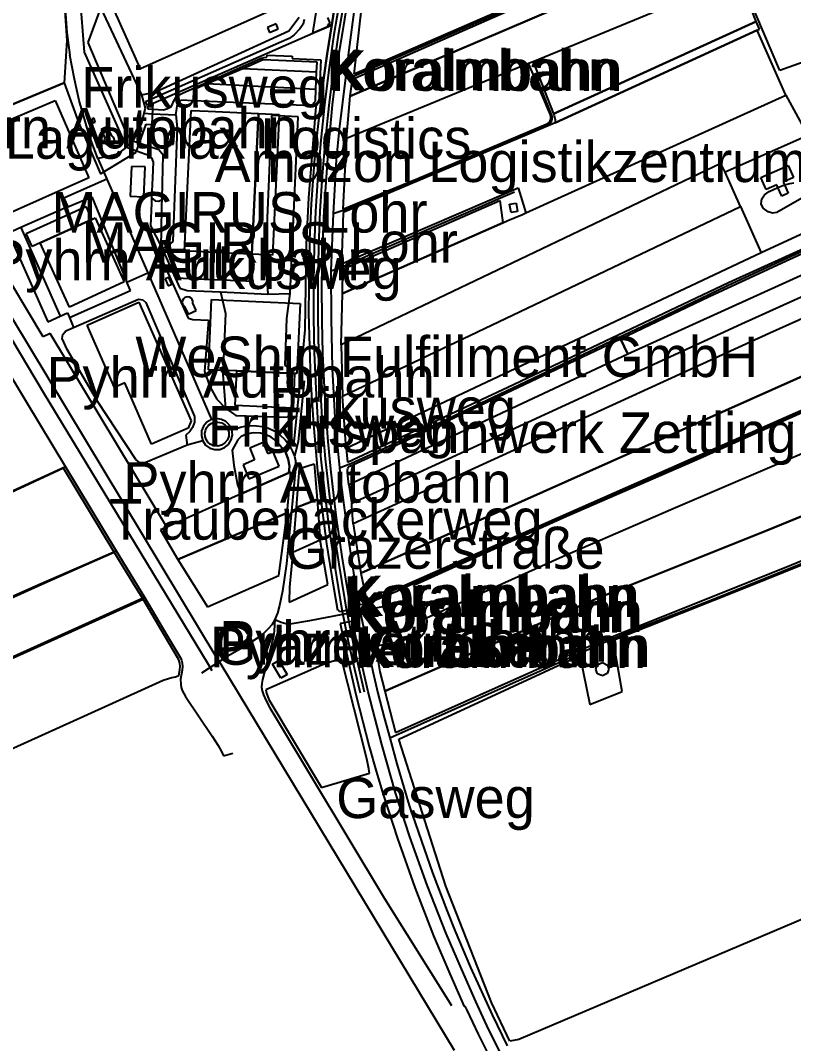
# Model space of a CAD drawing. Extents: x -3657 to 4700, y -7332 to 8131.
# Drawn here: x 159 to 988, y -4600 to -3503 of the extents above; entities that cross this region are included whole.
import ezdxf

# ---------------------------------------------------------------- set-up
doc = ezdxf.new("R2010")
doc.units = 0
for name, color, linetype in [('OSM_BUILDING_COMMERCIAL', 9, 'CONTINUOUS'), ('OSM_BUILDING_ROOF', 9, 'CONTINUOUS'), ('OSM_BUILDING_SERVICE', 9, 'CONTINUOUS'), ('OSM_BUILDING_WAREHOUSE', 9, 'CONTINUOUS'), ('OSM_BUILDING_YES', 9, 'CONTINUOUS'), ('OSM_HIGHWAY_FOOTWAY', 8, 'CONTINUOUS'), ('OSM_HIGHWAY_MOTORWAY', 8, 'CONTINUOUS'), ('OSM_HIGHWAY_SECONDARY', 8, 'CONTINUOUS'), ('OSM_HIGHWAY_SERVICE', 8, 'CONTINUOUS'), ('OSM_HIGHWAY_TRACK', 8, 'CONTINUOUS'), ('OSM_HIGHWAY_UNCLASSIFIED', 8, 'CONTINUOUS'), ('OSM_LABELS', 8, 'CONTINUOUS'), ('OSM_LANDUSE_COMMERCIAL', 3, 'CONTINUOUS'), ('OSM_LANDUSE_FARMLAND', 3, 'CONTINUOUS'), ('OSM_LANDUSE_GRASS', 3, 'CONTINUOUS'), ('OSM_LANDUSE_INDUSTRIAL', 3, 'CONTINUOUS'), ('OSM_LANDUSE_RAILWAY', 3, 'CONTINUOUS'), ('OSM_NATURAL_WATER', 4, 'CONTINUOUS'), ('OSM_RAILWAY_RAIL', 5, 'CONTINUOUS')]:
    doc.layers.add(name, color=color, linetype=linetype)

msp = doc.modelspace()

# ---------------------------------------------------------------- linework, layer by layer
at = {"layer": 'OSM_BUILDING_COMMERCIAL'}
for p, q in [((230.501868, -3829.414947), (286.179399, -3804.885346)), ((286.179399, -3804.885346), (342.14514, -3932.058984)), ((259.884072, -3896.176381), (230.501868, -3829.414947)), ((270.919463, -3891.317163), (259.884072, -3896.176381)), ((299.823845, -3956.966648), (270.919463, -3891.317163)), ((342.14514, -3932.058984), (338.815561, -3939.775912)), ((338.815561, -3939.775912), (299.823845, -3956.966648))]:
    msp.add_line(p, q, dxfattribs=at)
at = {"layer": 'OSM_BUILDING_ROOF'}
for p, q in [((407.333585, -3753.424334), (414.523654, -3602.632894)), ((414.523654, -3602.632894), (436.708204, -3603.678127)), ((436.708204, -3603.678127), (429.472628, -3754.491806)), ((429.472628, -3754.491806), (407.333585, -3753.424334))]:
    msp.add_line(p, q, dxfattribs=at)
at = {"layer": 'OSM_BUILDING_SERVICE'}
for p, q in [((419.544568, -3955.232007), (405.058247, -3961.281011)), ((424.626157, -3967.418971), (419.544568, -3955.232007)), ((405.058247, -3961.281011), (410.299109, -3973.846037)), ((429.973202, -3965.183953), (424.626157, -3967.418971)), ((436.450332, -3980.729003), (429.973202, -3965.183953)), ((410.299109, -3973.846037), (397.815086, -3979.04996)), ((397.815086, -3979.04996), (404.140527, -3994.228067)), ((404.140527, -3994.228067), (436.450332, -3980.729003))]:
    msp.add_line(p, q, dxfattribs=at)
at = {"layer": 'OSM_BUILDING_WAREHOUSE'}
for p, q in [((287.870734, -3554.396535), (254.180557, -3479.150928)), ((452.772093, -3480.474148), (287.870734, -3554.396535)), ((80.177844, -3637.281233), (196.356623, -3588.511139)), ((196.356623, -3588.511139), (232.344892, -3671.584868)), ((334.992993, -3749.977292), (342.160309, -3599.185852)), ((342.160309, -3599.185852), (360.431276, -3600.053172)), ((360.431276, -3600.053172), (414.523654, -3602.632894)), ((414.523654, -3602.632894), (407.333585, -3753.424334)), ((232.344892, -3671.584868), (122.969375, -3720.354963)), ((347.34808, -3750.566625), (334.992993, -3749.977292)), ((389.335658, -3752.568133), (347.34808, -3750.566625)), ((407.333585, -3753.424334), (389.335658, -3752.568133))]:
    msp.add_line(p, q, dxfattribs=at)
at = {"layer": 'OSM_BUILDING_YES'}
for p, q in [((433.393794, -3506.438163), (424.080076, -3510.385583)), ((435.585704, -3511.608727), (433.393794, -3506.438163)), ((424.080076, -3510.385583), (426.271985, -3515.556147)), ((426.271985, -3515.556147), (435.585704, -3511.608727)), ((238.078745, -3607.592188), (235.636549, -3608.292716)), ((235.636549, -3608.292716), (236.842478, -3612.429167)), ((239.27709, -3611.71752), (238.078745, -3607.592188)), ((236.842478, -3612.429167), (239.27709, -3611.71752)), ((252.542313, -3616.487782), (245.625284, -3619.490045)), ((245.625284, -3619.490045), (249.478191, -3629.052809)), ((257.130912, -3626.517565), (252.542313, -3616.487782)), ((249.478191, -3629.052809), (249.053461, -3630.754091)), ((249.053461, -3630.754091), (249.182397, -3632.499852)), ((258.860169, -3627.829665), (257.130912, -3626.517565)), ((259.755136, -3629.497589), (258.860169, -3627.829665)), ((260.028176, -3631.365663), (259.755136, -3629.497589)), ((317.184677, -3625.427854), (316.752363, -3635.246366)), ((323.843834, -3625.7392), (317.184677, -3625.427854)), ((323.350844, -3635.490995), (323.843834, -3625.7392)), ((249.182397, -3632.499852), (249.857414, -3634.123297)), ((249.857414, -3634.123297), (251.002667, -3635.446517)), ((251.002667, -3635.446517), (252.511975, -3636.347196)), ((252.511975, -3636.347196), (254.226063, -3636.714139)), ((254.226063, -3636.714139), (255.97049, -3636.536227)), ((255.97049, -3636.536227), (257.563226, -3635.81346)), ((257.563226, -3635.81346), (258.852585, -3634.623675)), ((258.852585, -3634.623675), (259.702045, -3633.089185)), ((259.702045, -3633.089185), (260.028176, -3631.365663)), ((316.752363, -3635.246366), (323.350844, -3635.490995)), ((953.270699, -3671.162328), (982.387446, -3658.308194)), ((982.387446, -3658.308194), (988.03787, -3671.10673)), ((958.936291, -3684.005342), (953.270699, -3671.162328)), ((988.03787, -3671.10673), (976.994894, -3675.977068)), ((970.275061, -3679.00157), (958.936291, -3684.005342)), ((971.48099, -3681.736965), (970.275061, -3679.00157)), ((975.538677, -3690.932786), (971.48099, -3681.736965)), ((976.994894, -3675.977068), (978.352512, -3679.057167)), ((978.352512, -3679.057167), (982.281263, -3687.952761)), ((982.281263, -3687.952761), (975.538677, -3690.932786)), ((165.419605, -3731.196468), (229.227679, -3702.074517)), ((229.227679, -3702.074517), (235.568288, -3715.973883)), ((683.764448, -3699.750543), (690.666308, -3698.605235)), ((685.243418, -3708.59054), (683.764448, -3699.750543)), ((692.137694, -3707.445232), (685.243418, -3708.59054)), ((690.666308, -3698.605235), (692.137694, -3707.445232)), ((180.300318, -3741.215131), (235.568288, -3715.973883)), ((235.568288, -3715.973883), (180.300318, -3741.215131)), ((235.568288, -3715.973883), (239.095063, -3714.361557)), ((239.095063, -3714.361557), (270.464395, -3783.10226)), ((171.767799, -3745.118073), (165.419605, -3731.196468)), ((180.300318, -3741.215131), (171.767799, -3745.118073)), ((211.669651, -3809.966954), (180.300318, -3741.215131)), ((270.464395, -3783.10226), (211.669651, -3809.966954)), ((318.155488, -3778.187444), (314.26466, -3779.899846)), ((314.26466, -3779.899846), (317.412211, -3787.0608)), ((321.30304, -3785.348398), (318.155488, -3778.187444)), ((317.412211, -3787.0608), (321.30304, -3785.348398)), ((332.960357, -3802.861599), (332.656978, -3804.685195)), ((332.656978, -3804.685195), (332.967941, -3806.508792)), ((333.83257, -3801.227033), (332.960357, -3802.861599)), ((335.190189, -3799.959411), (333.83257, -3801.227033)), ((336.889108, -3799.214405), (335.190189, -3799.959411)), ((338.739716, -3799.047613), (336.889108, -3799.214405)), ((340.537234, -3799.503512), (338.739716, -3799.047613)), ((342.092048, -3800.515386), (340.537234, -3799.503512)), ((343.237302, -3801.983159), (342.092048, -3800.515386)), ((343.836474, -3803.740039), (343.237302, -3801.983159)), ((344.003333, -3805.90834), (343.836474, -3803.740039)), ((347.408756, -3813.680865), (344.003333, -3805.90834)), ((360.86359, -3877.12869), (364.193169, -3801.905322)), ((364.193169, -3801.905322), (458.961014, -3806.108491)), ((458.961014, -3806.108491), (455.623851, -3881.342978)), ((332.967941, -3806.508792), (333.855323, -3808.132238)), ((333.855323, -3808.132238), (335.220526, -3809.377621)), ((335.220526, -3809.377621), (338.921743, -3817.561568)), ((338.921743, -3817.561568), (347.408756, -3813.680865)), ((391.011824, -3878.474149), (360.86359, -3877.12869)), ((389.274983, -3915.368625), (391.011824, -3878.474149)), ((453.067887, -3881.231783), (391.011824, -3878.474149)), ((391.011824, -3878.474149), (453.067887, -3881.231783)), ((453.067887, -3881.231783), (451.490319, -3918.370888)), ((455.623851, -3881.342978), (453.067887, -3881.231783)), ((451.490319, -3918.370888), (389.274983, -3915.368625)), ((429.487797, -4192.888923), (436.177292, -4188.897025)), ((436.177292, -4188.897025), (445.081449, -4203.863863)), ((438.391954, -4207.85576), (429.487797, -4192.888923)), ((775.999083, -4198.593223), (777.637327, -4193.61169)), ((778.039303, -4203.141096), (775.999083, -4198.593223)), ((777.637327, -4193.61169), (783.310504, -4191.087566)), ((783.310504, -4191.087566), (788.634796, -4193.811841)), ((790.12135, -4198.404192), (788.293495, -4202.907586)), ((788.634796, -4193.811841), (790.12135, -4198.404192)), ((445.081449, -4203.863863), (438.391954, -4207.85576)), ((783.166399, -4205.23156), (778.039303, -4203.141096)), ((788.293495, -4202.907586), (783.166399, -4205.23156))]:
    msp.add_line(p, q, dxfattribs=at)
at = {"layer": 'OSM_HIGHWAY_FOOTWAY'}
for p, q in [((322.410371, -3739.847434), (315.622278, -3745.318224)), ((311.064017, -3747.253016), (306.369235, -3749.243405)), ((306.369235, -3749.243405), (338.89899, -3821.731378)), ((315.622278, -3745.318224), (311.064017, -3747.253016)), ((338.89899, -3821.731378), (344.132268, -3823.232509)), ((344.132268, -3823.232509), (360.772577, -3824.066471)), ((360.772577, -3824.066471), (356.472187, -3879.252513)), ((356.472187, -3879.252513), (362.175702, -3895.253463)), ((362.175702, -3895.253463), (369.836008, -3908.808125)), ((369.836008, -3908.808125), (378.952531, -3918.515442))]:
    msp.add_line(p, q, dxfattribs=at)
at = {"layer": 'OSM_HIGHWAY_MOTORWAY'}
for p, q in [((87.421005, -3740.648037), (183.402363, -3901.080077)), ((168.794691, -3852.732523), (119.040624, -3770.426039)), ((370.2304, -4186.895517), (168.794691, -3852.732523)), ((183.402363, -3901.080077), (360.30234, -4192.988999)), ((374.24258, -4193.422659), (370.2304, -4186.895517)), ((360.30234, -4192.988999), (364.223507, -4199.571738)), ((624.749755, -4607.290176), (374.24258, -4193.422659))]:
    msp.add_line(p, q, dxfattribs=at)
at = {"layer": 'OSM_HIGHWAY_SECONDARY'}
for p, q in [((207.081052, -3490.559528), (209.045427, -3515.778537)), ((209.045427, -3515.778537), (212.215732, -3539.918956)), ((217.122878, -3565.516028), (212.215732, -3539.918956)), ((222.121038, -3588.644572), (217.122878, -3565.516028)), ((233.300535, -3626.82891), (222.121038, -3588.644572)), ((242.23503, -3650.824775), (233.300535, -3626.82891)), ((242.23503, -3650.824775), (251.814205, -3672.696818)), ((251.814205, -3672.696818), (295.857172, -3773.261509)), ((295.857172, -3773.261509), (363.973219, -3930.669047)), ((355.539298, -3937.529774), (353.445987, -3942.622502)), ((359.17984, -3933.393323), (355.539298, -3937.529774)), ((363.973219, -3930.669047), (359.17984, -3933.393323)), ((369.31268, -3929.657174), (363.973219, -3930.669047)), ((374.690063, -3930.413299), (369.31268, -3929.657174)), ((379.544119, -3932.859587), (374.690063, -3930.413299)), ((383.351518, -3936.74029), (379.544119, -3932.859587)), ((385.702701, -3941.643987), (383.351518, -3936.74029)), ((394.940575, -3938.741799), (399.817384, -3937.752164)), ((399.817384, -3937.752164), (405.71051, -3937.162831)), ((405.71051, -3937.162831), (412.202809, -3937.218429)), ((412.202809, -3937.218429), (418.255209, -3937.985674)), ((418.255209, -3937.985674), (425.012964, -3939.831509)), ((353.445987, -3942.622502), (353.12744, -3948.126651)), ((353.12744, -3948.126651), (354.613994, -3953.441768)), ((385.202127, -3952.507731), (386.362549, -3947.114777)), ((385.702701, -3941.643987), (394.940575, -3938.741799)), ((386.362549, -3947.114777), (385.702701, -3941.643987)), ((425.012964, -3939.831509), (431.12604, -3942.733697)), ((431.12604, -3942.733697), (437.459066, -3947.036941)), ((437.459066, -3947.036941), (443.003307, -3952.374297)), ((354.613994, -3953.441768), (357.753961, -3957.967402)), ((357.753961, -3957.967402), (362.190871, -3961.236533)), ((378.110655, -3960.747275), (382.342785, -3957.222396)), ((382.342785, -3957.222396), (385.202127, -3952.507731)), ((443.003307, -3952.374297), (447.546399, -3958.590093)), ((447.546399, -3958.590093), (451.012498, -3964.905965)), ((362.190871, -3961.236533), (367.454487, -3962.871098)), ((367.454487, -3962.871098), (372.960806, -3962.704306)), ((372.960806, -3962.704306), (378.110655, -3960.747275)), ((451.012498, -3964.905965), (453.014796, -3969.931976)), ((453.014796, -3969.931976), (454.114543, -3975.046943)), ((454.402752, -3980.384299), (453.879424, -3987.022636)), ((454.114543, -3975.046943), (454.402752, -3980.384299)), ((453.879424, -3987.022636), (445.923324, -4070.418831)), ((445.923324, -4070.418831), (444.277496, -4085.274473)), ((444.277496, -4085.274473), (442.404134, -4100.118996)), ((442.404134, -4100.118996), (440.181887, -4114.70777)), ((440.181887, -4114.70777), (437.049505, -4130.019312)), ((437.049505, -4130.019312), (434.774166, -4138.347812)), ((432.074098, -4145.108463), (428.630753, -4150.545895)), ((434.774166, -4138.347812), (432.074098, -4145.108463)), ((424.982627, -4154.81578), (419.969298, -4159.741716)), ((428.630753, -4150.545895), (424.982627, -4154.81578)), ((413.750039, -4164.500859), (396.662248, -4175.64259)), ((419.969298, -4159.741716), (413.750039, -4164.500859)), ((396.662248, -4175.64259), (380.954828, -4184.793933)), ((380.954828, -4184.793933), (353.172946, -4202.418329))]:
    msp.add_line(p, q, dxfattribs=at)
at = {"layer": 'OSM_HIGHWAY_SERVICE'}
for p, q in [((222.651951, -3477.116061), (227.323979, -3536.549749)), ((231.601615, -3526.175263), (245.481179, -3489.503176)), ((245.481179, -3489.503176), (288.970481, -3582.35094)), ((446.894136, -3513.676953), (457.929527, -3499.332807)), ((303.373373, -3579.637783), (446.894136, -3513.676953)), ((273.505764, -3625.094269), (231.601615, -3526.175263)), ((227.323979, -3536.549749), (272.747318, -3638.537736)), ((419.51423, -3545.067281), (397.557214, -3554.463252)), ((477.171305, -3547.424613), (419.51423, -3545.067281)), ((476.723822, -3558.310596), (477.171305, -3547.424613)), ((397.557214, -3554.463252), (359.445296, -3570.775548)), ((476.723822, -3558.310596), (397.557214, -3554.463252)), ((475.97296, -3576.613281), (476.723822, -3558.310596)), ((359.445296, -3570.775548), (344.852792, -3577.024703)), ((475.97296, -3576.613281), (359.445296, -3570.775548)), ((288.970481, -3582.35094), (303.373373, -3579.637783)), ((288.970481, -3582.35094), (292.830972, -3596.80628)), ((344.852792, -3577.024703), (344.246035, -3588.422183)), ((475.457217, -3589.233906), (475.97296, -3576.613281)), ((292.830972, -3596.80628), (291.503691, -3602.199234)), ((325.937146, -3603.889397), (327.567805, -3592.291766)), ((327.567805, -3592.291766), (331.837857, -3587.810611)), ((331.837857, -3587.810611), (344.246035, -3588.422183)), ((344.246035, -3588.422183), (438.209927, -3592.469678)), ((438.209927, -3592.469678), (471.391946, -3593.915212)), ((471.391946, -3593.915212), (475.457217, -3589.233906)), ((291.503691, -3602.199234), (289.167677, -3611.661922)), ((291.503691, -3602.199234), (300.878085, -3602.655133)), ((300.878085, -3602.655133), (325.937146, -3603.889397)), ((325.937146, -3603.889397), (327.363024, -3617.933316)), ((428.486648, -3604.712239), (421.819906, -3756.993691)), ((457.072483, -3605.935384), (428.486648, -3604.712239)), ((448.327599, -3795.58945), (457.072483, -3605.935384)), ((289.167677, -3611.661922), (279.596087, -3632.255223)), ((327.363024, -3617.933316), (322.410371, -3739.847434)), ((279.596087, -3632.255223), (273.505764, -3625.094269)), ((272.747318, -3638.537736), (262.781336, -3645.965557)), ((279.596087, -3632.255223), (272.747318, -3638.537736)), ((272.747318, -3638.537736), (296.297071, -3646.966312)), ((307.666178, -3641.362087), (279.596087, -3632.255223)), ((312.2927, -3647.22206), (307.666178, -3641.362087)), ((250.608275, -3648.990059), (242.23503, -3650.824775)), ((253.99853, -3648.245053), (250.608275, -3648.990059)), ((262.781336, -3645.965557), (253.99853, -3648.245053)), ((296.297071, -3646.966312), (299.528051, -3650.124247)), ((299.528051, -3650.124247), (301.416582, -3654.627642)), ((311.44324, -3677.278049), (312.2927, -3647.22206)), ((301.416582, -3654.627642), (300.718812, -3671.362478)), ((251.814205, -3672.696818), (205.76894, -3693.201162)), ((300.718812, -3671.362478), (299.839014, -3692.734143)), ((310.95025, -3694.502143), (311.44324, -3677.278049)), ((961.9094, -3686.173643), (971.48099, -3681.736965)), ((971.48099, -3681.736965), (978.352512, -3679.057167)), ((978.352512, -3679.057167), (984.09395, -3677.344765)), ((984.09395, -3677.344765), (988.364001, -3676.733193)), ((205.76894, -3693.201162), (209.834211, -3702.352504)), ((209.834211, -3702.352504), (235.613795, -3691.755628)), ((235.613795, -3691.755628), (273.232724, -3783.32465)), ((299.839014, -3692.734143), (299.588727, -3698.671952)), ((299.839014, -3692.734143), (303.646414, -3696.09223)), ((303.646414, -3696.09223), (307.666178, -3696.281261)), ((307.666178, -3696.281261), (310.95025, -3694.502143)), ((310.844068, -3700.606744), (310.95025, -3694.502143)), ((953.574077, -3699.405839), (954.180834, -3694.11296)), ((954.180834, -3694.11296), (957.229787, -3689.631805)), ((957.229787, -3689.631805), (961.9094, -3686.173643)), ((1007.279648, -3687.396787), (970.457088, -3708.568301)), ((209.834211, -3702.352504), (159.44305, -3724.780521)), ((299.588727, -3698.671952), (298.579993, -3723.04588)), ((310.358662, -3727.393602), (310.81373, -3702.352504)), ((310.81373, -3702.352504), (310.844068, -3700.606744)), ((955.606713, -3703.886994), (953.574077, -3699.405839)), ((960.893082, -3707.756578), (955.606713, -3703.886994)), ((965.572695, -3709.179873), (960.893082, -3707.756578)), ((970.457088, -3708.568301), (965.572695, -3709.179873)), ((159.44305, -3724.780521), (146.170242, -3730.696091)), ((159.44305, -3724.780521), (201.734006, -3819.774347)), ((298.579993, -3723.04588), (310.040115, -3744.951281)), ((310.040115, -3744.951281), (310.358662, -3727.393602)), ((146.170242, -3730.696091), (188.408108, -3825.701037)), ((310.040115, -3744.951281), (311.064017, -3747.253016)), ((311.064017, -3747.253016), (325.042179, -3778.598866)), ((421.819906, -3756.993691), (423.488488, -3780.767167)), ((273.232724, -3783.32465), (295.857172, -3773.261509)), ((277.176644, -3792.186886), (273.232724, -3783.32465)), ((325.042179, -3778.598866), (330.108599, -3789.851792)), ((325.042179, -3778.598866), (409.495157, -3782.201581)), ((423.488488, -3780.767167), (424.565481, -3796.067589)), ((211.68482, -3821.331076), (277.176644, -3792.186886)), ((330.108599, -3789.851792), (337.84475, -3792.364798)), ((337.84475, -3792.364798), (373.635823, -3793.776973)), ((373.635823, -3793.776973), (379.187649, -3816.972235)), ((373.635823, -3793.776973), (424.565481, -3796.067589)), ((215.932118, -3831.794519), (285.800176, -3801.393826)), ((285.800176, -3801.393826), (290.472204, -3802.094354)), ((290.472204, -3802.094354), (293.748692, -3805.129975)), ((293.748692, -3805.129975), (345.853941, -3927.199766)), ((424.565481, -3796.067589), (448.327599, -3795.58945)), ((444.838746, -3822.276233), (448.327599, -3795.58945)), ((201.734006, -3819.774347), (209.462572, -3816.327304)), ((209.462572, -3816.327304), (211.68482, -3821.331076)), ((379.187649, -3816.972235), (376.047682, -3882.421569)), ((188.408108, -3825.701037), (201.734006, -3819.774347)), ((211.68482, -3821.331076), (215.932118, -3831.794519)), ((443.170165, -3872.558579), (444.838746, -3822.276233)), ((204.009345, -3843.714615), (204.479581, -3839.277937)), ((204.479581, -3839.277937), (207.748484, -3835.530668)), ((207.748484, -3835.530668), (215.932118, -3831.794519)), ((209.386728, -3855.64583), (204.009345, -3843.714615)), ((242.106094, -3911.5324), (209.386728, -3855.64583)), ((376.047682, -3882.421569), (378.952531, -3918.515442)), ((450.959407, -3877.395558), (443.170165, -3872.558579)), ((449.707971, -3922.707491), (450.959407, -3877.395558)), ((282.766392, -3973.490214), (242.106094, -3911.5324)), ((378.952531, -3918.515442), (390.010675, -3926.365804)), ((390.010675, -3926.365804), (445.301399, -3928.1894)), ((445.301399, -3928.1894), (449.707971, -3922.707491)), ((345.626407, -3933.504518), (343.753045, -3939.119862)), ((345.853941, -3927.199766), (345.626407, -3933.504518)), ((340.719261, -3943.567659), (336.509885, -3947.303808)), ((336.509885, -3947.303808), (338.019193, -3958.23427)), ((343.753045, -3939.119862), (340.719261, -3943.567659)), ((338.019193, -3958.23427), (293.513573, -3976.770464)), ((354.613994, -3953.441768), (338.019193, -3958.23427)), ((287.203301, -3977.003973), (282.766392, -3973.490214)), ((293.513573, -3976.770464), (287.203301, -3977.003973))]:
    msp.add_line(p, q, dxfattribs=at)
at = {"layer": 'OSM_HIGHWAY_TRACK'}
for p, q in [((724.675033, -3471.845422), (517.050403, -3562.458167)), ((517.050403, -3562.458167), (507.577411, -3564.304003)), ((712.805351, -3564.237286), (710.522428, -3559.98964)), ((727.25375, -3599.797424), (712.805351, -3564.237286)), ((729.134696, -3604.423133), (727.25375, -3599.797424)), ((728.626537, -3611.016992), (729.438075, -3608.592942)), ((729.536673, -3606.458), (729.134696, -3604.423133)), ((729.438075, -3608.592942), (729.536673, -3606.458)), ((623.945802, -3657.118408), (724.310979, -3614.56411)), ((724.310979, -3614.56411), (726.6925, -3613.0185)), ((726.6925, -3613.0185), (728.626537, -3611.016992)), ((506.348728, -3705.821786), (623.945802, -3657.118408)), ((652.228258, -3702.385863), (674.010831, -3692.900936)), ((674.010831, -3692.900936), (688.800531, -3686.562825)), ((494.327357, -3709.824804), (506.348728, -3705.821786)), ((605.80377, -3722.667818), (652.228258, -3702.385863)), ((546.470529, -3748.431682), (605.80377, -3722.667818)), ((973.870096, -3760.707602), (1019.118992, -3740.036465)), ((502.37447, -3767.479373), (546.470529, -3748.431682)), ((916.751517, -3787.394384), (973.870096, -3760.707602)), ((492.120279, -3771.27112), (502.37447, -3767.479373)), ((851.881619, -3818.406649), (916.751517, -3787.394384)), ((800.5424, -3842.580426), (851.881619, -3818.406649)), ((122.256436, -3840.067421), (165.609217, -3911.910463)), ((694.124823, -3893.529942), (800.5424, -3842.580426)), ((583.239997, -3945.991708), (694.124823, -3893.529942)), ((165.609217, -3911.910463), (207.407183, -3981.340575)), ((879.519396, -3973.990591), (1018.671509, -3912.110614)), ((514.297244, -3977.29308), (583.239997, -3945.991708)), ((207.407183, -3981.340575), (99.844352, -4030.54433)), ((207.407183, -3981.340575), (261.66642, -4071.497422)), ((501.198879, -3982.274613), (514.297244, -3977.29308)), ((740.989209, -4034.658543), (879.519396, -3973.990591)), ((572.303204, -4110.1043), (740.989209, -4034.658543)), ((230.039216, -4085.407907), (261.66642, -4071.497422)), ((261.66642, -4071.497422), (292.284891, -4121.145957)), ((897.752441, -4124.904345), (1022.456155, -4074.410729)), ((178.775842, -4107.591295), (230.039216, -4085.407907)), ((17.454348, -4179.356501), (178.775842, -4107.591295)), ((562.943979, -4114.4965), (572.303204, -4110.1043)), ((574.366178, -4115.085833), (572.303204, -4110.1043)), ((112.586247, -4202.207058), (292.284891, -4121.145957)), ((292.284891, -4121.145957), (315.637447, -4161.042696)), ((532.29517, -4127.261678), (562.943979, -4114.4965)), ((575.511431, -4119.09997), (574.366178, -4115.085833)), ((574.775739, -4129.196469), (575.989252, -4123.892471)), ((575.989252, -4123.892471), (575.511431, -4119.09997)), ((521.896874, -4128.862885), (526.758514, -4128.484822)), ((526.758514, -4128.484822), (532.29517, -4127.261678)), ((813.329802, -4157.473339), (897.752441, -4124.904345)), ((432.074098, -4145.108463), (431.323236, -4157.23983)), ((431.323236, -4157.23983), (430.488946, -4162.72174)), ((782.263848, -4170.872328), (813.329802, -4157.473339)), ((315.637447, -4161.042696), (330.715356, -4186.272825)), ((430.488946, -4162.72174), (429.123743, -4169.348957)), ((429.123743, -4169.348957), (418.717862, -4209.423609)), ((555.10923, -4272.048592), (782.263848, -4170.872328)), ((330.715356, -4186.272825), (331.822688, -4188.563441)), ((331.822688, -4188.563441), (332.55838, -4191.587943)), ((332.444613, -4199.460544), (330.87463, -4208.823156)), ((332.823837, -4195.490885), (332.444613, -4199.460544)), ((332.55838, -4191.587943), (332.823837, -4195.490885)), ((330.87463, -4208.823156), (331.102164, -4214.772085)), ((418.717862, -4209.423609), (417.913909, -4213.526702)), ((331.102164, -4214.772085), (331.633076, -4217.885543)), ((331.633076, -4217.885543), (332.732823, -4221.076837)), ((332.732823, -4221.076837), (336.138246, -4227.615099)), ((417.913909, -4213.526702), (417.777388, -4217.629795)), ((417.777388, -4217.629795), (418.39173, -4221.499378)), ((418.39173, -4221.499378), (419.711426, -4225.880458)), ((336.138246, -4227.615099), (364.815095, -4269.969247)), ((419.711426, -4225.880458), (422.229467, -4231.54028)), ((422.229467, -4231.54028), (426.727053, -4239.579673)), ((426.727053, -4239.579673), (432.642933, -4249.564977)), ((432.642933, -4249.564977), (549.587742, -4444.256175)), ((364.815095, -4269.969247), (371.163289, -4280.176941)), ((371.163289, -4280.176941), (374.963104, -4287.182221)), ((374.963104, -4287.182221), (376.790959, -4291.062924)), ((376.790959, -4291.062924), (386.825201, -4288.438724)), ((549.587742, -4444.256175), (621.503605, -4559.009339))]:
    msp.add_line(p, q, dxfattribs=at)
at = {"layer": 'OSM_HIGHWAY_UNCLASSIFIED'}
for p, q in [((517.543393, -3488.302271), (511.142108, -3534.181297)), ((511.142108, -3534.181297), (507.577411, -3564.304003)), ((507.577411, -3564.304003), (501.092696, -3619.289894)), ((501.092696, -3619.289894), (497.808625, -3652.081278)), ((497.808625, -3652.081278), (494.327357, -3709.824804)), ((494.327357, -3709.824804), (492.120279, -3771.27112)), ((492.120279, -3771.27112), (492.211292, -3822.031604)), ((492.211292, -3822.031604), (493.348961, -3875.927785)), ((493.348961, -3875.927785), (496.784722, -3934.849977)), ((463.322079, -3889.059906), (456.9663, -3954.664913)), ((496.784722, -3934.849977), (501.198879, -3982.274613)), ((456.9663, -3954.664913), (453.014796, -3969.931976)), ((501.198879, -3982.274613), (502.647511, -3997.797425)), ((502.647511, -3997.797425), (508.760587, -4044.054514)), ((508.760587, -4044.054514), (511.779203, -4064.725651)), ((511.779203, -4064.725651), (517.088325, -4099.707575)), ((517.088325, -4099.707575), (521.896874, -4128.862885)), ((469.419986, -4146.009142), (556.937085, -4129.452218)), ((521.896874, -4128.862885), (522.700827, -4133.544191)), ((522.700827, -4133.544191), (524.733463, -4143.42942)), ((556.937085, -4129.452218), (563.831361, -4128.406985)), ((563.831361, -4128.406985), (570.080957, -4128.284671)), ((570.080957, -4128.284671), (574.775739, -4129.196469)), ((574.775739, -4129.196469), (579.462936, -4131.909626)), ((579.462936, -4131.909626), (582.860774, -4135.401146)), ((582.860774, -4135.401146), (585.363647, -4138.981623)), ((432.074098, -4145.108463), (438.793931, -4147.921695)), ((448.395859, -4149.711933), (469.419986, -4146.009142)), ((524.733463, -4143.42942), (531.658076, -4175.164452)), ((585.363647, -4138.981623), (587.085319, -4143.106955)), ((587.085319, -4143.106955), (587.631401, -4147.665947)), ((438.793931, -4147.921695), (443.776922, -4149.378349)), ((443.776922, -4149.378349), (448.395859, -4149.711933)), ((585.265049, -4156.139), (582.769761, -4159.897389)), ((586.941215, -4151.813517), (585.265049, -4156.139)), ((587.631401, -4147.665947), (586.941215, -4151.813517)), ((572.947883, -4166.602443), (564.551885, -4168.893058)), ((578.658983, -4163.611299), (572.947883, -4166.602443)), ((582.769761, -4159.897389), (578.658983, -4163.611299)), ((554.714838, -4170.994642), (531.658076, -4175.164452)), ((531.658076, -4175.164452), (537.005121, -4200.705927)), ((564.551885, -4168.893058), (554.714838, -4170.994642)), ((537.005121, -4200.705927), (542.465933, -4223.923427)), ((542.465933, -4223.923427), (549.178181, -4250.198789)), ((549.178181, -4250.198789), (555.10923, -4272.048592)), ((555.10923, -4272.048592), (562.625432, -4299.647172)), ((562.625432, -4299.647172), (576.133357, -4344.358652)), ((576.133357, -4344.358652), (585.87939, -4373.436126)), ((585.87939, -4373.436126), (601.169664, -4416.779908)), ((601.169664, -4416.779908), (616.695057, -4457.910912)), ((616.695057, -4457.910912), (625.037964, -4478.54869)), ((625.037964, -4478.54869), (641.632766, -4518.200801)), ((641.632766, -4518.200801), (665.121842, -4568.750014)), ((665.121842, -4568.750014), (681.261576, -4602.16409))]:
    msp.add_line(p, q, dxfattribs=at)
at = {"layer": 'OSM_LANDUSE_COMMERCIAL'}
for p, q in [((973.460535, -3556.342446), (931.510879, -3457.523515)), ((1193.220303, -3476.91591), (973.460535, -3556.342446))]:
    msp.add_line(p, q, dxfattribs=at)
at = {"layer": 'OSM_LANDUSE_FARMLAND'}
for p, q in [((512.878949, -3583.829832), (917.987784, -3410.610375)), ((917.987784, -3410.610375), (512.878949, -3583.829832)), ((929.409983, -3456.155817), (708.815924, -3546.890878)), ((929.409983, -3456.155817), (708.815924, -3546.890878)), ((948.090512, -3503.702768), (929.409983, -3456.155817)), ((515.063274, -3565.660581), (726.76076, -3472.657145)), ((720.988985, -3471.389522), (517.186923, -3560.256508)), ((517.186923, -3560.256508), (525.317466, -3487.301516)), ((730.735018, -3602.677372), (948.090512, -3503.702768)), ((948.090512, -3503.702768), (730.735018, -3602.677372)), ((951.549026, -3511.864476), (948.090512, -3503.702768)), ((949.31161, -3512.931947), (732.441521, -3612.340211)), ((732.441521, -3612.340211), (949.31161, -3512.931947)), ((949.31161, -3512.931947), (951.549026, -3511.864476)), ((980.074185, -3582.940273), (949.31161, -3512.931947)), ((703.992207, -3548.870147), (508.866769, -3629.130645)), ((703.992207, -3548.870147), (508.866769, -3629.130645)), ((708.815924, -3546.890878), (703.992207, -3548.870147)), ((707.807191, -3557.832458), (703.992207, -3548.870147)), ((708.815924, -3546.890878), (730.735018, -3602.677372)), ((727.473699, -3604.022831), (707.807191, -3557.832458)), ((512.878949, -3583.829832), (515.063274, -3565.660581)), ((508.866769, -3629.130645), (512.878949, -3583.829832)), ((701.011514, -3709.090917), (980.074185, -3582.940273)), ((701.011514, -3709.090917), (980.074185, -3582.940273)), ((980.074185, -3582.940273), (1003.419157, -3626.039426)), ((727.208243, -3610.3943), (728.012196, -3608.581823)), ((728.012196, -3606.502478), (727.473699, -3604.022831)), ((728.012196, -3608.581823), (728.012196, -3606.502478)), ((730.735018, -3602.677372), (731.569308, -3604.623283)), ((731.569308, -3604.623283), (732.229157, -3607.280842)), ((732.229157, -3607.280842), (732.532535, -3609.404665)), ((727.435777, -3614.641946), (505.355164, -3708.479345)), ((585.393985, -3672.151962), (722.892685, -3613.885821)), ((722.892685, -3613.885821), (725.372804, -3612.351331)), ((725.372804, -3612.351331), (727.208243, -3610.3943)), ((732.441521, -3612.340211), (727.435777, -3614.641946)), ((732.532535, -3609.404665), (732.441521, -3612.340211)), ((508.866769, -3629.130645), (507.296786, -3658.019087)), ((1003.419157, -3626.039426), (914.726466, -3665.335713)), ((910.137867, -3655.99534), (503.064656, -3850.419669)), ((910.137867, -3655.99534), (503.064656, -3850.419669)), ((507.023745, -3662.967261), (504.733238, -3705.121258)), ((507.296786, -3658.019087), (507.023745, -3662.967261)), ((914.726466, -3665.335713), (910.137867, -3655.99534)), ((914.726466, -3665.335713), (910.137867, -3655.99534)), ((504.733238, -3705.121258), (585.393985, -3672.151962)), ((931.230254, -3702.041159), (914.726466, -3665.335713)), ((503.299775, -3763.632029), (692.721697, -3682.315179)), ((692.721697, -3682.315179), (701.011514, -3709.090917)), ((504.907681, -3769.403045), (673.313061, -3695.714167)), ((673.313061, -3695.714167), (676.589548, -3719.643316)), ((504.558795, -3905.650189), (931.230254, -3702.041159)), ((504.558795, -3905.650189), (931.230254, -3702.041159)), ((931.230254, -3702.041159), (953.574077, -3751.723052)), ((505.355164, -3708.479345), (503.299775, -3763.632029)), ((676.589548, -3719.643316), (681.944178, -3717.330461)), ((681.944178, -3717.330461), (697.454401, -3710.625407)), ((697.454401, -3710.625407), (701.011514, -3709.090917)), ((1043.290671, -3710.314061), (953.574077, -3751.723052)), ((676.589548, -3719.643316), (504.429859, -3795.322583)), ((504.429859, -3795.322583), (676.589548, -3719.643316)), ((918.420099, -3783.802788), (1049.722294, -3723.846484)), ((975.64486, -3762.420004), (1051.625994, -3727.838382)), ((1060.401215, -3747.075104), (810.500798, -3860.48281)), ((1060.401215, -3747.075104), (810.500798, -3860.48281)), ((953.574077, -3751.723052), (508.373779, -3961.492281)), ((953.574077, -3751.723052), (508.373779, -3961.492281)), ((897.881377, -3798.747386), (975.64486, -3762.420004)), ((504.429859, -3795.322583), (504.907681, -3769.403045)), ((932.504443, -3827.82486), (1068.395238, -3766.434141)), ((932.504443, -3827.82486), (1068.395238, -3766.434141)), ((524.316317, -4095.404331), (1232.591242, -3779.043645)), ((1232.591242, -3779.043645), (524.316317, -4095.404331)), ((681.807657, -3895.787199), (918.420099, -3783.802788)), ((1094.288589, -3778.899092), (962.675431, -3838.065912)), ((1094.288589, -3778.899092), (962.675431, -3838.065912)), ((503.064656, -3850.419669), (504.429859, -3795.322583)), ((802.529529, -3843.959244), (897.881377, -3798.747386)), ((514.380673, -4020.2588), (932.504443, -3827.82486)), ((514.380673, -4020.2588), (932.504443, -3827.82486)), ((962.675431, -3838.065912), (515.988579, -4042.419949)), ((962.675431, -3838.065912), (515.988579, -4042.419949)), ((562.6406, -3957.811729), (802.529529, -3843.959244)), ((802.529529, -3843.959244), (810.500798, -3860.48281)), ((810.500798, -3860.48281), (802.529529, -3843.959244)), ((503.064656, -3850.419669), (504.558795, -3905.650189)), ((810.500798, -3860.48281), (511.278628, -4000.477222)), ((810.500798, -3860.48281), (511.278628, -4000.477222)), ((893.065244, -3966.395977), (1097.064502, -3875.916665)), ((510.034776, -3976.381282), (681.807657, -3895.787199)), ((508.373779, -3961.492281), (504.558795, -3905.650189)), ((881.15764, -3974.924628), (1019.08107, -3913.044651)), ((1074.000155, -3934.505272), (859.177871, -4026.318923)), ((1074.000155, -3934.505272), (859.177871, -4026.318923)), ((512.537649, -3980.595569), (562.6406, -3957.811729)), ((508.373779, -3961.492281), (510.034776, -3976.381282)), ((540.554649, -4121.73529), (893.065244, -3966.395977)), ((458.505946, -3983.164172), (474.28921, -3978.18264)), ((474.28921, -3978.18264), (477.277488, -4016.322499)), ((510.201635, -3982.975141), (511.035925, -3981.68528)), ((511.035925, -3981.68528), (512.537649, -3980.595569)), ((741.39877, -4035.59258), (881.15764, -3974.924628)), ((959.626477, -4049.714336), (1144.687335, -3972.912)), ((1144.687335, -3972.912), (959.626477, -4049.714336)), ((205.321457, -3982.597078), (-14.582416, -4085.218876)), ((259.588278, -4072.765044), (205.321457, -3982.597078)), ((446.848629, -3987.912196), (395.972062, -4010.195659)), ((445.126956, -4030.55545), (449.025369, -3987.044875)), ((449.025369, -3987.044875), (446.848629, -3987.912196)), ((455.183952, -4025.051301), (458.505946, -3983.164172)), ((509.776905, -3987.689806), (509.814827, -3984.876574)), ((511.278628, -4000.477222), (509.776905, -3987.689806)), ((509.814827, -3984.876574), (510.201635, -3982.975141)), ((511.278628, -4000.477222), (513.880098, -4017.111983)), ((395.972062, -4010.195659), (316.100099, -4045.866991)), ((451.088343, -4073.187585), (455.183952, -4025.051301)), ((455.183952, -4025.051301), (477.277488, -4016.322499)), ((477.277488, -4016.322499), (455.183952, -4025.051301)), ((477.277488, -4016.322499), (480.69808, -4059.955389)), ((513.880098, -4017.111983), (514.380673, -4020.2588)), ((514.600622, -4023.32778), (514.380673, -4020.2588)), ((515.988579, -4042.419949), (514.600622, -4023.32778)), ((979.892158, -4089.021742), (1134.956471, -4024.506446)), ((327.878768, -4080.493092), (445.126956, -4030.55545)), ((445.126956, -4030.55545), (327.878768, -4080.493092)), ((436.048356, -4097.917337), (445.126956, -4030.55545)), ((580.820554, -4108.280704), (741.39877, -4035.59258)), ((859.177871, -4026.318923), (740.579649, -4077.824413)), ((859.177871, -4026.318923), (740.579649, -4077.824413)), ((316.100099, -4045.866991), (309.365098, -4048.73582)), ((515.988579, -4042.419949), (524.316317, -4095.404331)), ((309.365098, -4048.73582), (327.878768, -4080.493092)), ((779.055621, -4121.757529), (959.626477, -4049.714336)), ((959.626477, -4049.714336), (779.055621, -4121.757529)), ((480.69808, -4059.955389), (451.088343, -4073.187585)), ((480.69808, -4059.955389), (451.088343, -4073.187585)), ((488.949974, -4107.457861), (480.69808, -4059.955389)), ((940.430206, -4109.281458), (1046.620249, -4066.082229)), ((259.588278, -4072.765044), (229.56898, -4086.019479)), ((229.56898, -4086.019479), (259.588278, -4072.765044)), ((283.00151, -4110.726992), (259.588278, -4072.765044)), ((327.878768, -4080.493092), (359.892779, -4131.498204)), ((451.088343, -4073.187585), (447.584321, -4110.171017)), ((740.579649, -4077.824413), (594.472585, -4143.451659)), ((740.579649, -4077.824413), (594.472585, -4143.451659)), ((229.56898, -4086.019479), (178.055318, -4108.769961)), ((178.055318, -4108.769961), (229.56898, -4086.019479)), ((805.426793, -4158.462974), (979.892158, -4089.021742)), ((359.892779, -4131.498204), (436.048356, -4097.917337)), ((524.316317, -4095.404331), (530.224613, -4124.292773)), ((-6.588394, -4192.321829), (178.055318, -4108.769961)), ((178.055318, -4108.769961), (115.771721, -4136.279586)), ((290.60114, -4123.136346), (283.00151, -4110.726992)), ((447.470555, -4126.238684), (488.949974, -4107.457861)), ((447.584321, -4110.171017), (447.470555, -4126.238684)), ((594.472585, -4143.451659), (580.820554, -4108.280704)), ((794.876807, -4167.336329), (940.430206, -4109.281458)), ((290.60114, -4123.136346), (113.041315, -4203.230052)), ((113.041315, -4203.230052), (290.60114, -4123.136346)), ((313.544136, -4162.27696), (290.60114, -4123.136346)), ((530.224613, -4124.292773), (540.554649, -4121.73529)), ((550.065563, -4222.010875), (779.055621, -4121.757529)), ((779.055621, -4121.757529), (550.065563, -4222.010875)), ((594.472585, -4143.451659), (594.874561, -4147.176689)), ((594.116115, -4154.426598), (591.484307, -4160.331049)), ((594.874561, -4147.176689), (594.116115, -4154.426598)), ((328.568954, -4187.440372), (313.544136, -4162.27696)), ((586.349627, -4165.946393), (582.026484, -4168.570593)), ((591.484307, -4160.331049), (586.349627, -4165.946393)), ((762.142272, -4176.465433), (805.426793, -4158.462974)), ((804.380138, -4222.044233), (794.876807, -4167.336329)), ((575.071533, -4171.150315), (541.95019, -4179.045155)), ((541.95019, -4179.045155), (542.64796, -4190.442635)), ((561.480178, -4265.988468), (762.142272, -4176.465433)), ((582.026484, -4168.570593), (575.071533, -4171.150315)), ((329.517011, -4189.386283), (328.568954, -4187.440372)), ((330.138937, -4191.954886), (329.517011, -4189.386283)), ((492.279552, -4190.275843), (482.230141, -4194.100948)), ((503.405957, -4187.284699), (492.279552, -4190.275843)), ((530.702434, -4294.343174), (503.405957, -4187.284699)), ((564.741496, -4273.449648), (758.964383, -4183.637505)), ((758.964383, -4183.637505), (769.757071, -4236.210467)), ((329.03919, -4205.064768), (330.02517, -4199.149198)), ((330.02517, -4199.149198), (330.38164, -4195.457526)), ((330.38164, -4195.457526), (330.138937, -4191.954886)), ((482.230141, -4194.100948), (422.328065, -4220.409668)), ((542.64796, -4190.442635), (544.460647, -4201.195184)), ((544.460647, -4201.195184), (550.065563, -4222.010875)), ((250.115285, -4238.445485), (312.338206, -4210.190854)), ((312.338206, -4210.190854), (317.912786, -4208.200465)), ((317.912786, -4208.200465), (321.492651, -4207.277547)), ((321.492651, -4207.277547), (325.284882, -4206.532541)), ((325.284882, -4206.532541), (329.03919, -4205.064768)), ((1602.637112, -4209.40137), (693.700093, -4595.192168)), ((422.328065, -4220.409668), (422.82864, -4223.912308)), ((550.065563, -4222.010875), (561.480178, -4265.988468)), ((769.757071, -4236.210467), (804.380138, -4222.044233)), ((422.82864, -4223.912308), (425.43011, -4230.817513)), ((425.43011, -4230.817513), (481.866087, -4325.288723)), ((107.40606, -4302.649435), (250.115285, -4238.445485)), ((615.140242, -4430.779349), (564.741496, -4273.449648)), ((532.697147, -4304.984529), (530.702434, -4294.343174)), ((481.866087, -4325.288723), (533.599698, -4309.688074)), ((533.599698, -4309.688074), (532.697147, -4304.984529)), ((664.340643, -4555.506699), (615.140242, -4430.779349)), ((684.029905, -4597.171438), (664.340643, -4555.506699)), ((693.700093, -4595.192168), (684.029905, -4597.171438))]:
    msp.add_line(p, q, dxfattribs=at)
at = {"layer": 'OSM_LANDUSE_GRASS'}
for p, q in [((472.559953, -3516.423468), (479.969972, -3471.678629)), ((496.959165, -3481.930801), (492.977323, -3507.461157)), ((462.290592, -3506.771748), (458.596959, -3511.697683)), ((463.519275, -3501.69014), (462.290592, -3506.771748)), ((489.42021, -3509.029005), (472.559953, -3516.423468)), ((488.146021, -3538.595736), (492.977323, -3507.461157)), ((488.623842, -3507.194289), (491.354248, -3505.648679)), ((489.42021, -3509.029005), (488.623842, -3507.194289)), ((491.354248, -3505.648679), (488.646595, -3499.666392)), ((492.977323, -3507.461157), (489.42021, -3509.029005)), ((492.977323, -3507.461157), (489.42021, -3509.029005)), ((452.59765, -3518.158108), (447.212683, -3522.005453)), ((458.596959, -3511.697683), (452.59765, -3518.158108)), ((439.066971, -3525.541452), (293.157104, -3589.967792)), ((447.212683, -3522.005453), (439.066971, -3525.541452)), ((416.738317, -3543.432715), (420.052727, -3542.420841)), ((420.052727, -3542.420841), (423.52641, -3542.120615)), ((423.52641, -3542.120615), (423.647761, -3539.741044)), ((423.647761, -3539.741044), (450.686366, -3540.897471)), ((450.686366, -3540.897471), (450.565015, -3543.521671)), ((484.604077, -3563.959299), (488.146021, -3538.595736)), ((333.597452, -3580.1604), (416.738317, -3543.432715)), ((450.565015, -3543.521671), (481.32759, -3545.056161)), ((481.32759, -3545.056161), (479.135681, -3590.534886)), ((481.668891, -3587.110082), (484.604077, -3563.959299)), ((323.305338, -3589.723163), (325.793041, -3585.397681)), ((325.793041, -3585.397681), (329.281893, -3582.317581)), ((329.281893, -3582.317581), (333.597452, -3580.1604)), ((293.157104, -3589.967792), (295.060803, -3593.792898)), ((295.060803, -3593.792898), (295.644807, -3597.451211)), ((295.644807, -3597.451211), (312.00449, -3598.363009)), ((312.00449, -3598.363009), (315.993917, -3597.618003)), ((315.993917, -3597.618003), (320.392904, -3595.371866)), ((320.392904, -3595.371866), (322.13733, -3592.625351)), ((322.13733, -3592.625351), (323.305338, -3589.723163)), ((479.135681, -3590.534886), (481.668891, -3587.110082)), ((358.770279, -3939.331132), (360.856006, -3936.762529)), ((360.856006, -3936.762529), (363.525736, -3934.805499)), ((363.525736, -3934.805499), (366.597443, -3933.582354)), ((366.597443, -3933.582354), (370.844741, -3933.23765)), ((370.844741, -3933.23765), (374.970688, -3934.282882)), ((374.970688, -3934.282882), (378.535385, -3936.629095)), ((378.535385, -3936.629095), (381.14444, -3939.987182)), ((356.85141, -3945.602526), (357.405076, -3942.344515)), ((357.147204, -3948.905015), (356.85141, -3945.602526)), ((358.26212, -3952.018473), (357.147204, -3948.905015)), ((357.405076, -3942.344515), (358.770279, -3939.331132)), ((382.509643, -3948.293443), (381.114102, -3952.3187)), ((381.14444, -3939.987182), (382.517227, -3944.023558)), ((382.517227, -3944.023558), (382.509643, -3948.293443)), ((360.135482, -3954.742749), (358.26212, -3952.018473)), ((362.638354, -3956.91105), (360.135482, -3954.742749)), ((366.529183, -3958.645691), (362.638354, -3956.91105)), ((370.776481, -3959.012634), (366.529183, -3958.645691)), ((374.910013, -3957.989641), (370.776481, -3959.012634)), ((378.482294, -3955.676786), (374.910013, -3957.989641)), ((381.114102, -3952.3187), (378.482294, -3955.676786))]:
    msp.add_line(p, q, dxfattribs=at)
at = {"layer": 'OSM_LANDUSE_INDUSTRIAL'}
for p, q in [((203.690797, -3444.180124), (208.992336, -3524.340546)), ((203.690797, -3444.180124), (208.992336, -3524.340546)), ((492.977323, -3507.461157), (496.959165, -3481.930801)), ((472.559953, -3516.423468), (489.42021, -3509.029005)), ((472.559953, -3516.423468), (489.42021, -3509.029005)), ((492.977323, -3507.461157), (488.146021, -3538.595736)), ((489.42021, -3509.029005), (492.977323, -3507.461157)), ((489.42021, -3509.029005), (492.977323, -3507.461157)), ((301.545518, -3591.491163), (472.559953, -3516.423468)), ((301.545518, -3591.491163), (472.559953, -3516.423468)), ((208.992336, -3524.340546), (206.087487, -3569.563523)), ((208.992336, -3524.340546), (206.087487, -3569.563523)), ((488.146021, -3538.595736), (484.604077, -3563.959299)), ((484.604077, -3563.959299), (481.668891, -3587.110082)), ((60.693363, -3629.631022), (206.087487, -3569.563523)), ((206.087487, -3569.563523), (60.693363, -3629.631022)), ((206.087487, -3569.563523), (221.628048, -3612.684916)), ((206.087487, -3569.563523), (221.628048, -3612.684916)), ((300.407849, -3614.319481), (301.044943, -3597.440091)), ((300.407849, -3614.319481), (301.044943, -3597.440091)), ((301.044943, -3597.440091), (301.545518, -3591.491163)), ((301.044943, -3597.440091), (301.545518, -3591.491163)), ((475.828856, -3595.004922), (467.872756, -3692.867577)), ((479.135681, -3590.534886), (475.828856, -3595.004922)), ((481.668891, -3587.110082), (479.135681, -3590.534886)), ((221.628048, -3612.684916), (244.821331, -3667.237147)), ((221.628048, -3612.684916), (244.821331, -3667.237147)), ((283.06977, -3644.030765), (294.12033, -3614.052613)), ((283.06977, -3644.030765), (294.12033, -3614.052613)), ((294.12033, -3614.052613), (300.407849, -3614.319481)), ((294.12033, -3614.052613), (300.407849, -3614.319481)), ((244.821331, -3667.237147), (283.06977, -3644.030765)), ((244.821331, -3667.237147), (283.06977, -3644.030765)), ((467.872756, -3692.867577), (465.673262, -3742.149169)), ((183.409948, -3841.868779), (119.192313, -3734.810304)), ((465.673262, -3742.149169), (463.928836, -3834.529914)), ((191.024747, -3838.466214), (183.409948, -3841.868779)), ((316.100099, -4045.866991), (191.024747, -3838.466214)), ((463.928836, -3834.529914), (460.379308, -3873.114553)), ((460.379308, -3873.114553), (452.263934, -3954.631554)), ((395.744528, -3948.860537), (392.255676, -3952.296461)), ((401.546641, -3946.202979), (395.744528, -3948.860537)), ((408.53193, -3944.901998), (401.546641, -3946.202979)), ((416.442523, -3945.313419), (408.53193, -3944.901998)), ((422.745211, -3946.925746), (416.442523, -3945.313419)), ((427.834384, -3949.416512), (422.745211, -3946.925746)), ((392.255676, -3952.296461), (386.294289, -3963.293639)), ((433.196598, -3953.430649), (427.834384, -3949.416512)), ((443.867935, -3966.32926), (433.196598, -3953.430649)), ((452.263934, -3954.631554), (443.867935, -3966.32926)), ((386.294289, -3963.293639), (387.887026, -3979.405784)), ((443.867935, -3966.32926), (446.287379, -3973.212226)), ((446.287379, -3973.212226), (443.867935, -3966.32926)), ((387.887026, -3979.405784), (392.005389, -4000.666254)), ((446.287379, -3973.212226), (447.546399, -3980.439897)), ((447.546399, -3980.439897), (446.287379, -3973.212226)), ((447.546399, -3980.439897), (446.848629, -3987.912196)), ((446.848629, -3987.912196), (447.546399, -3980.439897)), ((446.848629, -3987.912196), (395.972062, -4010.195659)), ((395.972062, -4010.195659), (446.848629, -3987.912196)), ((392.005389, -4000.666254), (395.972062, -4010.195659)), ((395.972062, -4010.195659), (316.100099, -4045.866991))]:
    msp.add_line(p, q, dxfattribs=at)
at = {"layer": 'OSM_LANDUSE_RAILWAY'}
for p, q in [((492.977323, -3507.461157), (496.959165, -3481.930801)), ((509.549371, -3483.420813), (505.150383, -3510.163193)), ((488.146021, -3538.595736), (492.977323, -3507.461157)), ((505.150383, -3510.163193), (500.357004, -3540.019031)), ((484.604077, -3563.959299), (488.146021, -3538.595736)), ((500.357004, -3540.019031), (495.601546, -3575.523571)), ((481.668891, -3587.110082), (484.604077, -3563.959299)), ((495.601546, -3575.523571), (493.265532, -3592.992294)), ((477.747724, -3622.592384), (481.092472, -3591.824747)), ((481.092472, -3591.824747), (481.668891, -3587.110082)), ((493.265532, -3592.992294), (489.21543, -3639.905434)), ((474.516744, -3655.061302), (477.747724, -3622.592384)), ((489.21543, -3639.905434), (486.841494, -3671.040013)), ((471.209919, -3699.37248), (474.516744, -3655.061302)), ((486.841494, -3671.040013), (484.535817, -3706.655748)), ((469.366895, -3737.545699), (471.209919, -3699.37248)), ((484.535817, -3706.655748), (482.821729, -3749.399078)), ((468.676709, -3789.25134), (469.366895, -3737.545699)), ((482.821729, -3749.399078), (482.093621, -3786.338033)), ((468.525019, -3816.482977), (468.676709, -3789.25134)), ((482.093621, -3786.338033), (482.427337, -3825.056106)), ((469.518584, -3852.421177), (468.525019, -3816.482977)), ((482.427337, -3825.056106), (482.950665, -3859.949074)), ((470.443888, -3888.893113), (469.518584, -3852.421177)), ((482.950665, -3859.949074), (484.664753, -3896.231979)), ((470.762435, -3892.90725), (470.443888, -3888.893113)), ((472.135223, -3909.931194), (470.762435, -3892.90725)), ((484.664753, -3896.231979), (486.576037, -3925.454005)), ((473.750713, -3935.784014), (472.135223, -3909.931194)), ((486.576037, -3925.454005), (488.881714, -3954.019982)), ((478.149701, -3985.788372), (473.750713, -3935.784014)), ((488.881714, -3954.019982), (491.589366, -3983.697908)), ((483.261628, -4030.488733), (478.149701, -3985.788372)), ((491.589366, -3983.697908), (494.752087, -4012.063734)), ((494.752087, -4012.063734), (497.717611, -4036.137435)), ((487.744044, -4063.791614), (483.261628, -4030.488733)), ((497.717611, -4036.137435), (503.845856, -4077.568665)), ((495.191985, -4110.282212), (487.744044, -4063.791614)), ((503.845856, -4077.568665), (513.114068, -4134.43375)), ((499.462037, -4135.32331), (495.191985, -4110.282212)), ((500.546615, -4135.134278), (499.462037, -4135.32331)), ((500.766565, -4136.724366), (500.546615, -4135.134278)), ((508.889523, -4135.200995), (500.766565, -4136.724366)), ((512.257024, -4134.567184), (508.889523, -4135.200995)), ((513.114068, -4134.43375), (512.257024, -4134.567184)), ((503.08741, -4149.1226), (502.116599, -4149.300512)), ((502.116599, -4149.300512), (506.925147, -4172.506893)), ((506.644522, -4148.455431), (503.08741, -4149.1226)), ((511.293797, -4147.58811), (506.644522, -4148.455431)), ((514.577869, -4146.976538), (511.293797, -4147.58811)), ((515.05569, -4146.887582), (514.577869, -4146.976538)), ((520.023512, -4169.315599), (515.05569, -4146.887582)), ((506.925147, -4172.506893), (512.598324, -4198.626582)), ((532.135897, -4222.455654), (520.023512, -4169.315599)), ((512.598324, -4198.626582), (519.13613, -4226.836734)), ((546.569127, -4278.87596), (532.135897, -4222.455654)), ((519.13613, -4226.836734), (533.220475, -4281.088739)), ((533.220475, -4281.088739), (540.493973, -4307.608729)), ((561.298151, -4330.748393), (546.569127, -4278.87596)), ((540.493973, -4307.608729), (548.6321, -4333.88409)), ((576.603594, -4378.16191), (561.298151, -4330.748393)), ((548.6321, -4333.88409), (563.459722, -4379.941029)), ((563.459722, -4379.941029), (581.965808, -4432.191525)), ((595.299291, -4429.934268), (576.603594, -4378.16191)), ((615.549803, -4481.60655), (595.299291, -4429.934268)), ((581.965808, -4432.191525), (602.117722, -4484.264109)), ((602.117722, -4484.264109), (619.493723, -4524.894735)), ((632.144604, -4519.590737), (615.549803, -4481.60655)), ((619.493723, -4524.894735), (634.95844, -4559.987854)), ((647.351449, -4554.717215), (632.144604, -4519.590737)), ((634.95844, -4559.987854), (635.868575, -4559.598672)), ((635.868575, -4559.598672), (637.863288, -4563.779601)), ((661.064156, -4584.139392), (647.351449, -4554.717215)), ((637.863288, -4563.779601), (649.968089, -4589.610183)), ((685.167574, -4631.808657), (661.064156, -4584.139392)), ((649.968089, -4589.610183), (674.374885, -4637.946617))]:
    msp.add_line(p, q, dxfattribs=at)
at = {"layer": 'OSM_NATURAL_WATER'}
for p, q in [((278.192961, -3659.208873), (276.630562, -3691.221892)), ((292.899232, -3659.531338), (278.192961, -3659.208873)), ((291.291326, -3691.811225), (292.899232, -3659.531338)), ((276.630562, -3691.221892), (291.291326, -3691.811225))]:
    msp.add_line(p, q, dxfattribs=at)
at = {"layer": 'OSM_RAILWAY_RAIL'}
for p, q in [((501.691869, -3480.340714), (495.358844, -3517.857882)), ((506.303221, -3481.174676), (499.985365, -3518.591769)), ((495.358844, -3517.857882), (489.814602, -3555.508484)), ((499.985365, -3518.591769), (494.456293, -3556.142295)), ((489.814602, -3555.508484), (485.059145, -3593.259162)), ((494.456293, -3556.142295), (489.716004, -3593.804017)), ((485.059145, -3593.259162), (481.100056, -3631.109915)), ((489.716004, -3593.804017), (485.7645, -3631.554695)), ((481.100056, -3631.109915), (477.937336, -3669.038504)), ((485.7645, -3631.554695), (482.609364, -3669.383209)), ((477.937336, -3669.038504), (475.570984, -3707.022691)), ((482.609364, -3669.383209), (480.250597, -3707.26732)), ((475.570984, -3707.022691), (474.008585, -3745.040237)), ((480.250597, -3707.26732), (478.688198, -3745.18479)), ((474.008585, -3745.040237), (473.242554, -3783.091141)), ((478.688198, -3745.18479), (477.922167, -3783.135619)), ((473.242554, -3783.091141), (473.272892, -3821.153164)), ((477.922167, -3783.135619), (477.952505, -3821.097567)), ((473.272892, -3821.153164), (474.099598, -3859.192949)), ((477.952505, -3821.097567), (478.779211, -3859.048395)), ((474.099598, -3859.192949), (475.730258, -3897.221613)), ((478.779211, -3859.048395), (480.40987, -3896.965865)), ((475.730258, -3897.221613), (478.157285, -3935.194681)), ((480.40987, -3896.965865), (482.829313, -3934.849977)), ((478.157285, -3935.194681), (481.380681, -3973.112151)), ((482.829313, -3934.849977), (486.045125, -3972.667371)), ((481.380681, -3973.112151), (485.400446, -4010.951784)), ((486.045125, -3972.667371), (490.057305, -4010.406929)), ((485.400446, -4010.951784), (490.216579, -4048.702462)), ((490.057305, -4010.406929), (494.858269, -4048.057531)), ((490.216579, -4048.702462), (495.821496, -4086.341945)), ((494.858269, -4048.057531), (500.448017, -4085.596939)), ((495.821496, -4086.341945), (502.063507, -4123.936949)), ((500.448017, -4085.596939), (506.67486, -4123.014031)), ((502.063507, -4123.936949), (504.240248, -4136.068316)), ((506.67486, -4123.014031), (508.889523, -4135.200995)), ((508.889523, -4135.200995), (511.293797, -4147.58811)), ((504.240248, -4136.068316), (506.644522, -4148.455431)), ((506.644522, -4148.455431), (511.066263, -4170.071724)), ((511.293797, -4147.58811), (515.723122, -4169.093209)), ((511.066263, -4170.071724), (517.361366, -4198.426431)), ((515.723122, -4169.093209), (521.927212, -4197.392318)), ((517.361366, -4198.426431), (523.322753, -4223.689918)), ((521.927212, -4197.392318), (527.87343, -4222.566849))]:
    msp.add_line(p, q, dxfattribs=at)

# ---------------------------------------------------------------- texts
at = {"layer": 'OSM_LABELS'}
for s, p in [('Koralmbahn', (487.031436, -3577.602349)), ('Koralmbahn', (491.674981, -3578.239898)), ('Frikusweg', (224.322084, -3596.162396)), ('Pyhrn Autobahn', (40.260824, -3639.860956)), ('Lagermax Logistics', (142.405316, -3651.002687)), ('Amazon Logistikzentrum DAP8', (367.285733, -3675.949269)), ('MAGIRUS Lohr', (192.341915, -3730.116024)), ('MAGIRUS Lohr', (224.794561, -3762.431123)), ('Pyhrn Autobahn', (125.695347, -3781.434724)), ('Frikusweg', (303.373082, -3790.629822)), ('WeShip Fulfillment GmbH', (282.346402, -3885.001291)), ('Pyhrn Autobahn', (186.991745, -3907.003043)), ('Frikusweg', (426.030522, -3940.314595)), ('Frikusweg', (360.005383, -3959.626257)), ('Umspannwerk Zettling', (413.699625, -3966.365235)), ('Pyhrn Autobahn', (269.512545, -4019.81402)), ('Traubenäckerweg', (254.3776, -4059.386359)), ('Grazerstraße', (443.601749, -4090.629098)), ('Koralmbahn', (505.442385, -4142.261873)), ('Koralmbahn', (510.09166, -4141.394553)), ('Koralmbahn', (508.855393, -4159.263578)), ('Koralmbahn', (513.50846, -4158.34066)), ('Pyhrn Autobahn', (372.23649, -4190.159088)), ('Pyhrn Autobahn', (362.262923, -4196.280369)), ('Grazerstraße', (367.063887, -4193.606131)), ('Koralmbahn', (517.026749, -4196.919235)), ('Koralmbahn', (521.594861, -4195.876347)), ('Gasweg', (497.748347, -4357.953293))]:
    msp.add_text(s, height=43.418293, dxfattribs=at).set_placement(p)

doc.saveas('drawing.dxf')
